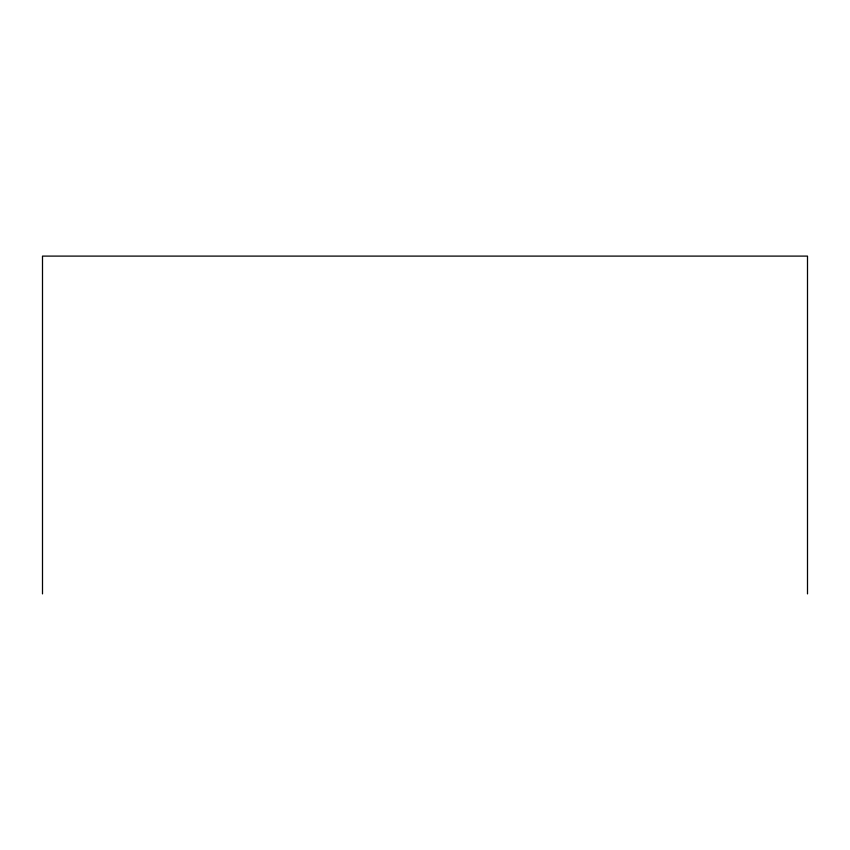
<?xml version="1.0" encoding="UTF-8"?>
<svg xmlns="http://www.w3.org/2000/svg" width="850" height="850" viewBox="0 0 850 850"><rect width="100%" height="100%" fill="white"/><g stroke="black" fill="none" stroke-linecap="round" stroke-linejoin="round"><path stroke-width="1.27" d="M807.5 593.895L807.5 256.105L42.5 256.105L42.5 593.895"/></g></svg>
